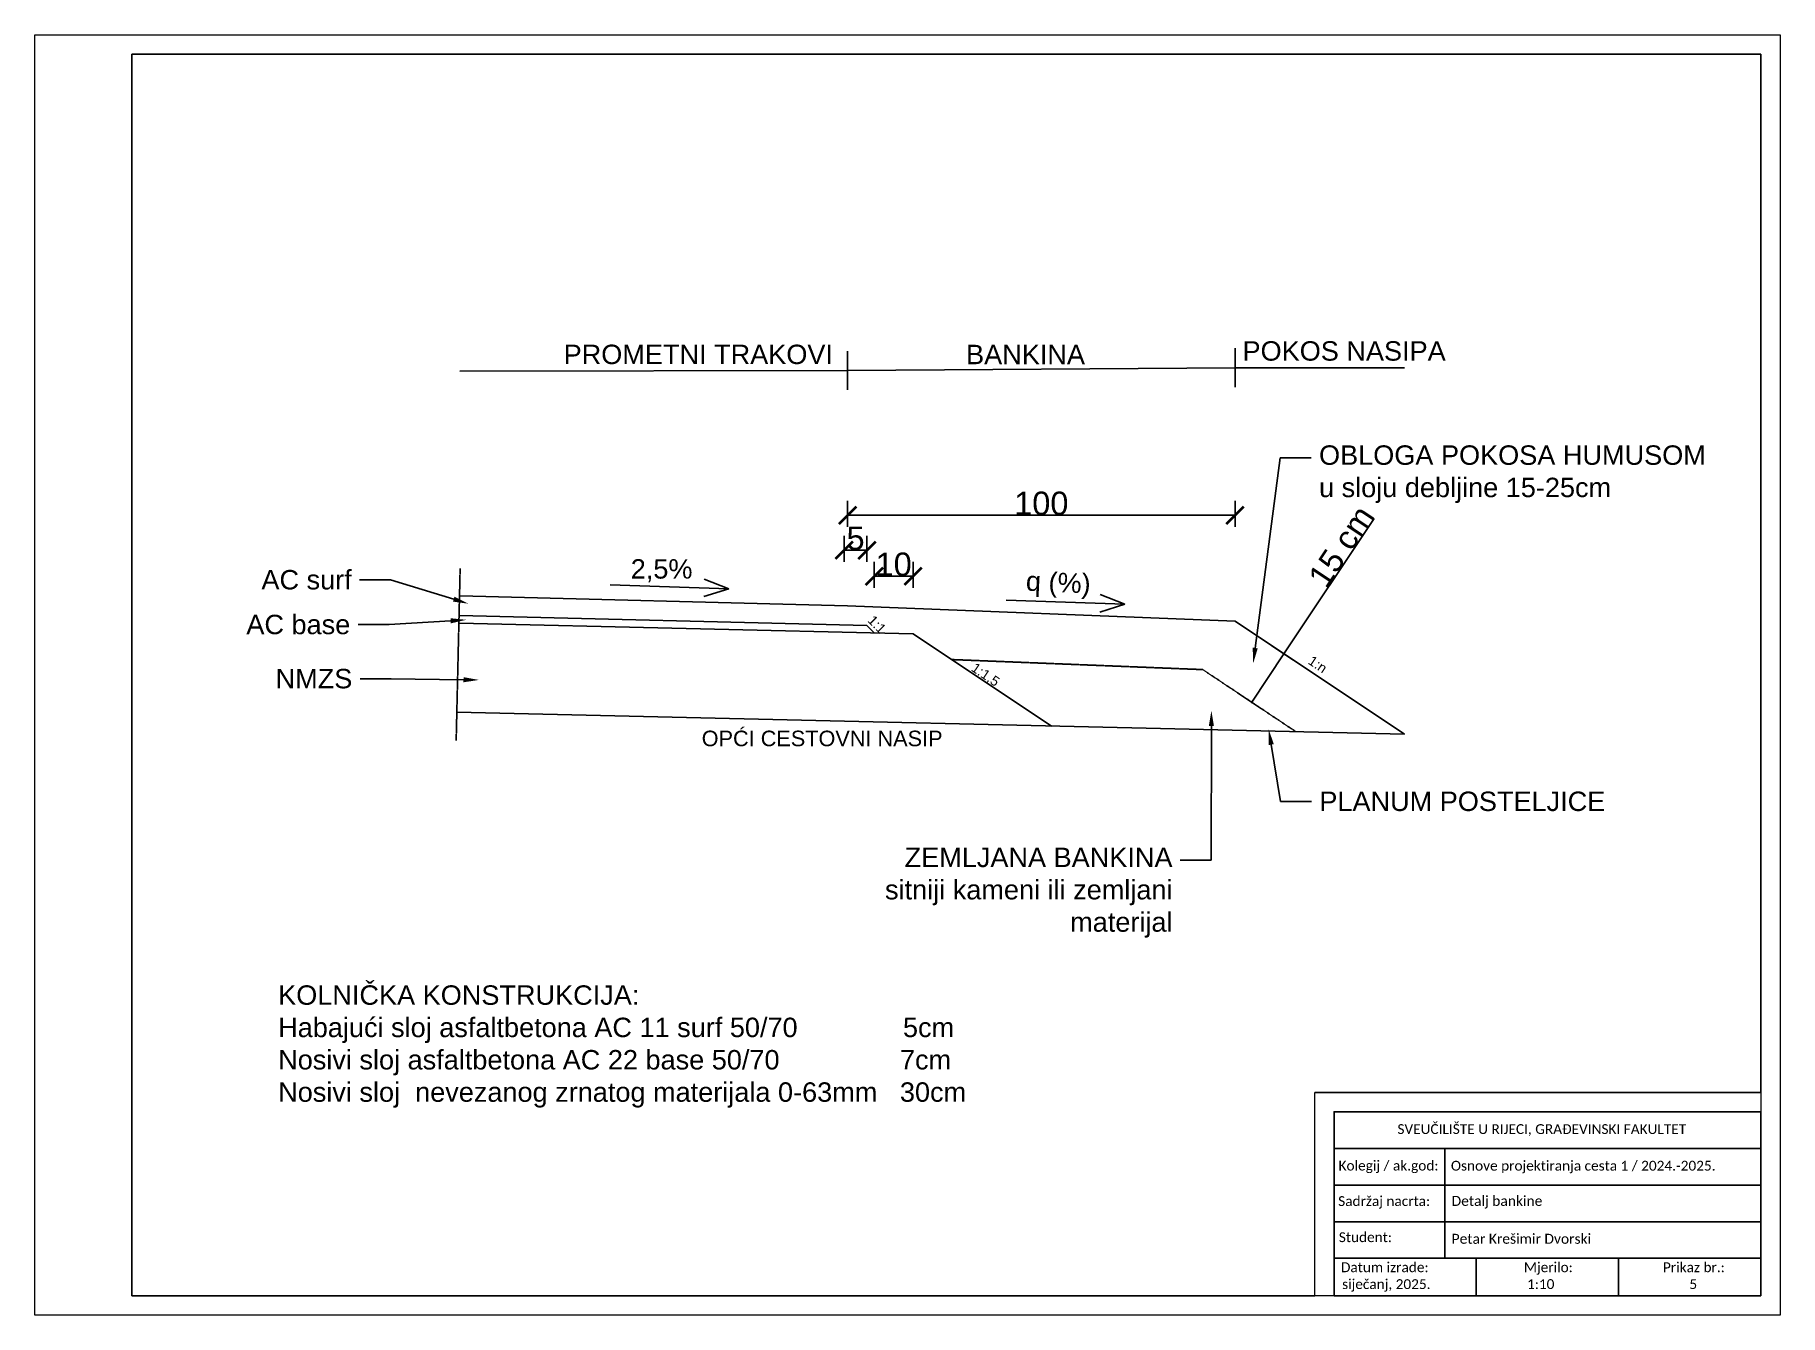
# Paper-space layout 'bankina' of a CAD drawing. Header units: millimetres. Extents: x 0 to 450, y 0 to 330.
# The model-space entities are those that its viewports show. They can reach past a viewport. Long polylines and large blocks are cut down to what shows.
import ezdxf
from ezdxf import colors
from ezdxf.entities.mleader import LeaderData, LeaderLine
from ezdxf.math import Vec2, Vec3

# ---------------------------------------------------------------- set-up
doc = ezdxf.new("R2010")
doc.units = ezdxf.units.MM
doc.header["$PDMODE"] = 35
doc.header["$PDSIZE"] = 5
doc.linetypes.add('ACAD_ISO02W100', pattern=[15, 12, -3])
doc.linetypes.add('DASHED', pattern=[19.05, 12.7, -6.35])
doc.layers.add('_Okvir i sastavnica', color=7, linetype='Continuous')
doc.layers.add('detalj', color=5, linetype='Continuous')
doc.layers.add('viewport', color=7, linetype='Continuous', plot=False)
doc.styles.add('Legend', font='calibri.ttf')
doc.styles.get("Standard").update_dxf_attribs({"font": 'arial.ttf'})
doc.dimstyles.new('Detalji', dxfattribs={"dimscale": 0.03, "dimtxt": 2, "dimasz": 1.5, "dimexe": 1.25, "dimexo": 0.625, "dimgap": 0, "dimtad": 1, "dimlfac": 100, "dimtxsty": 'Standard', "dimblk": 'ARCHTICK', "dimcen": 2, "dimazin": 0, "dimtfac": 1, "dimtmove": 0, "dimatfit": 3, "dimfxl": 1, "dimfxlon": 1, "dimarcsym": 0})

# ---------------------------------------------------------------- blocks, each defined once
blk = doc.blocks.new('_ArchTick')
at = {"color": 0, "linetype": 'ByBlock', "const_width": 0.15}
blk.add_lwpolyline([(-0.5, -0.5), (0.5, 0.5)], dxfattribs=at)
blk = doc.blocks.new('*D107')
at = {"layer": 'Defpoints', "color": 0, "lineweight": 18, "transparency": 16777216}
for p in [(6808.9124, 5215.4882), (6807.9132, 5215.2553), (6808.9124, 5215.2153)]:
    blk.add_point(p, dxfattribs=at)
at = {"layer": 'detalj', "color": 0, "lineweight": -2, "transparency": 16777216}
for p, q in [((6807.9132, 5215.4582), (6807.9132, 5215.5257)), ((6808.9124, 5215.4582), (6808.9124, 5215.5257)), ((6807.9132, 5215.4882), (6808.9124, 5215.4882))]:
    blk.add_line(p, q, dxfattribs=at)
at = {"layer": 'detalj', "color": 0, "lineweight": -2, "transparency": 16777216, "xscale": 0.045, "yscale": 0.045, "zscale": 0.045, "rotation": 180}
blk.add_blockref('_ArchTick', (6807.9132, 5215.4882), dxfattribs=at)
at = {"layer": 'detalj', "color": 0, "lineweight": -2, "transparency": 16777216, "xscale": 0.045, "yscale": 0.045, "zscale": 0.045}
blk.add_blockref('_ArchTick', (6808.9124, 5215.4882), dxfattribs=at)
at = {"layer": 'detalj', "color": 0, "transparency": 16777216, "insert": (6808.4128, 5215.5188), "char_height": 0.06, "attachment_point": 5}
blk.add_mtext('100', dxfattribs=at)
blk = doc.blocks.new('*D108')
at = {"layer": 'Defpoints', "color": 0, "lineweight": 18, "transparency": 16777216}
for p in [(6807.9044, 5215.3982), (6807.9044, 5215.2055), (6807.9632, 5215.204)]:
    blk.add_point(p, dxfattribs=at)
at = {"layer": 'detalj', "color": 0, "lineweight": -2, "transparency": 16777216}
for p, q in [((6807.9044, 5215.3682), (6807.9044, 5215.4357)), ((6807.9632, 5215.3682), (6807.9632, 5215.4357)), ((6807.9632, 5215.3982), (6807.9044, 5215.3982))]:
    blk.add_line(p, q, dxfattribs=at)
at = {"layer": 'detalj', "color": 0, "lineweight": -2, "transparency": 16777216, "xscale": 0.045, "yscale": 0.045, "zscale": 0.045, "rotation": 180}
blk.add_blockref('_ArchTick', (6807.9044, 5215.3982), dxfattribs=at)
at = {"layer": 'detalj', "color": 0, "lineweight": -2, "transparency": 16777216, "xscale": 0.045, "yscale": 0.045, "zscale": 0.045}
blk.add_blockref('_ArchTick', (6807.9632, 5215.3982), dxfattribs=at)
at = {"layer": 'detalj', "color": 0, "transparency": 16777216, "insert": (6807.9338, 5215.4287), "char_height": 0.06, "attachment_point": 5}
blk.add_mtext('5', dxfattribs=at)
blk = doc.blocks.new('*D109')
at = {"layer": 'Defpoints', "color": 0, "lineweight": 18, "transparency": 16777216}
for p in [(6808.0821, 5215.3312), (6807.9821, 5215.185), (6808.0821, 5215.1827)]:
    blk.add_point(p, dxfattribs=at)
at = {"layer": 'detalj', "color": 0, "lineweight": -2, "transparency": 16777216}
for p, q in [((6807.9821, 5215.3012), (6807.9821, 5215.3687)), ((6808.0821, 5215.3012), (6808.0821, 5215.3687)), ((6807.9821, 5215.3312), (6808.0821, 5215.3312))]:
    blk.add_line(p, q, dxfattribs=at)
at = {"layer": 'detalj', "color": 0, "lineweight": -2, "transparency": 16777216, "xscale": 0.045, "yscale": 0.045, "zscale": 0.045, "rotation": 180}
blk.add_blockref('_ArchTick', (6807.9821, 5215.3312), dxfattribs=at)
at = {"layer": 'detalj', "color": 0, "lineweight": -2, "transparency": 16777216, "xscale": 0.045, "yscale": 0.045, "zscale": 0.045}
blk.add_blockref('_ArchTick', (6808.0821, 5215.3312), dxfattribs=at)
at = {"layer": 'detalj', "color": 0, "transparency": 16777216, "insert": (6808.0321, 5215.3618), "char_height": 0.06, "attachment_point": 5}
blk.add_mtext('10', dxfattribs=at)
blk = doc.blocks.new('*D106')
at = {"layer": 'Defpoints', "color": 0, "lineweight": 18, "transparency": 16777216}
for p in [(6809.1016, 5215.0891), (6808.9552, 5215.0063), (6809.0184, 5214.9643)]:
    blk.add_point(p, dxfattribs=at)
at = {"layer": 'detalj', "color": 0, "lineweight": -2, "transparency": 16777216}
for p, q in [((6809.0385, 5215.1312), (6809.2709, 5215.4798)), ((6809.0634, 5215.1145), (6809.0072, 5215.152)), ((6808.9552, 5215.0063), (6809.0385, 5215.1312)), ((6808.9802, 5214.9897), (6808.924, 5215.0271))]:
    blk.add_line(p, q, dxfattribs=at)
at = {"layer": 'detalj', "color": 0, "lineweight": -2, "transparency": 16777216, "xscale": 0.006, "yscale": 0.006, "zscale": 0.006}
for p, rotation in [((6809.0385, 5215.1312), 56.30993247402022), ((6808.9552, 5215.0063), 236.3099324740203)]:
    blk.add_blockref('_ArchTick', p, dxfattribs=dict(at, rotation=rotation))
at = {"layer": 'detalj', "color": 0, "transparency": 16777216, "insert": (6809.1861, 5215.4079), "char_height": 0.06, "attachment_point": 5, "rotation": 56.3099}
blk.add_mtext('{\\fArial|b0|i0|c238|p34;15 cm}', dxfattribs=at)

msp = doc.modelspace()

# ---------------------------------------------------------------- linework, layer by layer
at = {"layer": 'detalj'}
for p, q in [((6807.91317, 5215.81162), (6807.91317, 5215.91162)), ((6808.91237, 5215.81876), (6808.91237, 5215.91876)), ((6806.91317, 5215.86005), (6807.91317, 5215.86162)), ((6807.91317, 5215.86162), (6808.91237, 5215.86876)), ((6808.91237, 5215.86876), (6809.34936, 5215.86876)), ((6807.60708, 5215.29912), (6807.54317, 5215.32385)), ((6807.91317, 5215.2553), (6806.91317, 5215.2803)), ((6807.91317, 5215.2553), (6806.91317, 5215.2803)), ((6807.30071, 5215.30902), (6807.60708, 5215.29912)), ((6807.54244, 5215.27855), (6807.60708, 5215.29912)), ((6808.62818, 5215.25923), (6808.56427, 5215.28396)), ((6807.96315, 5215.20403), (6806.91192, 5215.23031)), ((6808.91237, 5215.21533), (6807.91317, 5215.2553)), ((6808.32181, 5215.26913), (6808.62818, 5215.25923)), ((6808.56354, 5215.23866), (6808.62818, 5215.25923)), ((6808.08212, 5215.18268), (6806.91142, 5215.21032)), ((6807.96315, 5215.20403), (6807.98215, 5215.18504)), ((6808.08212, 5215.18268), (6808.43866, 5214.94498)), ((6808.91237, 5215.21533), (6809.34936, 5214.92401)), ((6809.34936, 5214.92401), (6806.90567, 5214.98039))]:
    msp.add_line(p, q, dxfattribs=at)
at = {"layer": 'detalj', "linetype": 'DASHED'}
msp.add_line((6806.904, 5214.90783), (6806.91423, 5215.35121), dxfattribs=at)
at = {"layer": 'detalj', "linetype": 'ACAD_ISO02W100'}
for q in [(6808.18149, 5215.11643), (6809.06924, 5214.93047)]:
    msp.add_line((6808.82917, 5215.09052), q, dxfattribs=at)

# ---------------------------------------------------------------- texts
at = {"layer": 'detalj', "attachment_point": 1}
for s, width, heights, insert, char_height in [('{\\fArial|b0|i0|c238|p34;PROMETNI TRAKOVI}', 0.7211227, [0], (6807.18104, 5215.92812), 0.05), ('{\\fArial|b0|i0|c238|p34;BANKINA}', 0.7211227, [0], (6808.21877, 5215.92779), 0.05), ('{\\fArial|b0|i0|c238|p34;POKOS NASIPA}', 0.7211227, [0], (6808.9316, 5215.93698), 0.05), ('2,5%', 0.0990132, [0], (6807.35415, 5215.37514), 0.05), ('{\\fArial|b0|i0|c238|p34;OPĆI CESTOVNI NASIP}', 0.7211227, [0], (6807.53713, 5214.93311), 0.04), ('\\A1;\\pxql;{\\fArial|b0|i0|c238|p34;KOLNIČKA KONSTRUKCIJA:\\P\\pq*;}Habajući sloj asfaltbetona AC 11 surf 50/70              5cm\\PNosivi sloj asfaltbetona AC 22 base 50/70                7cm\\PNosivi sloj  nevezanog zrnatog materijala 0-63mm   30cm', 1.8409581, [0.98531], (6806.44498, 5214.27654), 0.05)]:
    msp.add_mtext_dynamic_manual_height_columns(s, width=width, gutter_width=0.125, heights=heights, dxfattribs=dict(at, insert=insert, char_height=char_height))
at = {"layer": 'detalj'}
for s, width, insert, char_height, attachment_point, rotation in [('{\\fArial|b0|i0|c238|p34;q (%)}', 0.1960642, (6808.54125, 5215.33659), 0.05, 3, 357.35706), ('1:1', 0.0990132, (6807.9809, 5215.23293), 0.025, 1, 315), ('1:1,5', 0.0990132, (6808.24387, 5215.10976), 0.025, 1, 325.99676), ('1:n', 0.0990132, (6809.11238, 5215.12791), 0.025, 1, 325.99676)]:
    msp.add_mtext_dynamic_manual_height_columns(s, width=width, gutter_width=0.125, heights=[0], dxfattribs=dict(at, insert=insert, char_height=char_height, attachment_point=attachment_point, rotation=rotation))

# ---------------------------------------------------------------- dimensions: what is measured, and where the dimension line sits
for base, p1, p2, text, picture, middle in [((6808.91237, 5215.4882), (6807.91317, 5215.2553), (6808.91237, 5215.21533), '100', '*D107', (6808.41277, 5215.51883)), ((6807.90436, 5215.39818), (6807.96315, 5215.20403), (6807.90436, 5215.2055), '5', '*D108', (6807.93376, 5215.42869))]:
    dim = msp.add_linear_dim(base=base, p1=p1, p2=p2, text=text, dimstyle='Detalji', dxfattribs=at)
    dim.commit()
    dim.dimension.update_dxf_attribs({"geometry": picture, "text_midpoint": middle})
dim = msp.add_linear_dim(base=(6808.95525, 5215.00635), p1=(6809.10159, 5215.08906), p2=(6809.01838, 5214.96425), angle=236.30993, text='{\\fArial|b0|i0|c238|p34;15 cm}', dimstyle='Detalji', override={"dimtxt": 2, "dimasz": 0.2}, dxfattribs=at)
dim.commit()
dim.dimension.update_dxf_attribs({"geometry": '*D106', "text_midpoint": (6809.2116, 5215.39088), "dimtype": 161})
dim = msp.add_linear_dim(base=(6808.08212, 5215.33121), p1=(6807.98215, 5215.18504), p2=(6808.08212, 5215.18268), dimstyle='Detalji', dxfattribs=at)
dim.commit()
dim.dimension.update_dxf_attribs({"geometry": '*D109', "text_midpoint": (6808.03213, 5215.36184)})

# ---------------------------------------------------------------- leaders
ml = msp.add_multileader_mtext('Standard', dxfattribs=at)
ml.set_content('OBLOGA POKOSA HUMUSOM\\Pu sloju debljine 15-25cm', color=256)
ml.set_leader_properties()
ml.build(insert=Vec2(0, 0))
ml.multileader.update_dxf_attribs({"arrow_head_size": 0.04})
ctx = ml.context
ctx.base_point, ctx.char_height, ctx.arrow_head_size, ctx.landing_gap_size, ctx.plane_origin = Vec3(6809.10888, 5215.63613), 0.05, 0.04, 0.02, Vec3(6808.91149, 5215.17763)
notes = []
notes.append((ctx, [(0, (1, 1, 0), (6809.02888, 5215.63613), (1, 0), 0.08, [(0, [(6808.95913, 5215.10655)], 0, [])])]))
ctx.mtext.insert, ctx.mtext.flow_direction = Vec3(6809.12888, 5215.66848), 5
ml = msp.add_multileader_mtext('Standard', dxfattribs=at)
ml.set_content('AC surf', color=256)
ml.set_leader_properties()
ml.build(insert=Vec2(0, 0))
ml.multileader.update_dxf_attribs({"arrow_head_size": 0.04})
ctx = ml.context
ctx.base_point, ctx.char_height, ctx.arrow_head_size, ctx.landing_gap_size, ctx.plane_origin = Vec3(6806.37938, 5215.32181), 0.05, 0.04, 0.02, Vec3(6806.89936, 5215.31801)
ctx.text_align_type = 2
notes.append((ctx, [(0, (1, 1, 0), (6806.73468, 5215.32181), (-1, 0), 0.08, [(0, [(6806.93601, 5215.26037)], 0, [])])]))
ctx.mtext.insert, ctx.mtext.alignment, ctx.mtext.flow_direction = Vec3(6806.63468, 5215.34723), 3, 5
ml = msp.add_multileader_mtext('Standard', dxfattribs=at)
ml.set_content('AC base', color=256)
ml.set_leader_properties()
ml.build(insert=Vec2(0, 0))
ml.multileader.update_dxf_attribs({"arrow_head_size": 0.04})
ctx = ml.context
ctx.base_point, ctx.char_height, ctx.arrow_head_size, ctx.landing_gap_size, ctx.plane_origin = Vec3(6806.34588, 5215.20643), 0.05, 0.04, 0.02, Vec3(6807.0063, 5215.24852)
ctx.text_align_type = 2
notes.append((ctx, [(0, (1, 1, 0), (6806.73089, 5215.20643), (-1, 0), 0.08, [(0, [(6806.92972, 5215.21882)], 0, [])])]))
ctx.mtext.insert, ctx.mtext.alignment, ctx.mtext.flow_direction = Vec3(6806.63089, 5215.23186), 3, 5
ml = msp.add_multileader_mtext('Standard', dxfattribs=at)
ml.set_content('NMZS', color=256)
ml.set_leader_properties()
ml.build(insert=Vec2(0, 0))
ml.multileader.update_dxf_attribs({"arrow_head_size": 0.04})
ctx = ml.context
ctx.base_point, ctx.char_height, ctx.arrow_head_size, ctx.landing_gap_size, ctx.plane_origin = Vec3(6806.42726, 5215.06688), 0.05, 0.04, 0.02, Vec3(6807.05341, 5215.12546)
ctx.text_align_type = 2
notes.append((ctx, [(0, (1, 1, 0), (6806.73617, 5215.06688), (-1, 0), 0.08, [(0, [(6806.96292, 5215.06389)], 0, [])])]))
ctx.mtext.insert, ctx.mtext.alignment, ctx.mtext.flow_direction = Vec3(6806.63617, 5215.0923), 3, 5
ml = msp.add_multileader_mtext('Standard', dxfattribs=at)
ml.set_content('ZEMLJANA BANKINA\\Psitniji kameni ili zemljani materijal', color=256)
ml.set_leader_properties()
ml.build(insert=Vec2(0, 0))
ml.multileader.update_dxf_attribs({"arrow_head_size": 0.04})
ctx = ml.context
ctx.base_point, ctx.char_height, ctx.arrow_head_size, ctx.landing_gap_size, ctx.plane_origin = Vec3(6807.99659, 5214.5992), 0.05, 0.04, 0.02, Vec3(6809.05457, 5214.98554)
ctx.text_align_type = 2
notes.append((ctx, [(0, (1, 1, 0), (6808.85111, 5214.5992), (-1, 0), 0.08, [(0, [(6808.85134, 5214.98481)], 0, [])])]))
ctx.mtext.insert, ctx.mtext.width, ctx.mtext.alignment, ctx.mtext.flow_direction = Vec3(6808.75111, 5214.63155), 0.814161, 3, 5
ml = msp.add_multileader_mtext('Standard', dxfattribs=at)
ml.set_content('PLANUM POSTELJICE', color=256)
ml.set_leader_properties()
ml.build(insert=Vec2(0, 0))
ml.multileader.update_dxf_attribs({"arrow_head_size": 0.04})
ctx = ml.context
ctx.base_point, ctx.char_height, ctx.arrow_head_size, ctx.landing_gap_size, ctx.plane_origin = Vec3(6809.10968, 5214.75062), 0.05, 0.04, 0.02, Vec3(6808.99923, 5214.93655)
notes.append((ctx, [(0, (1, 1, 0), (6809.02968, 5214.75062), (1, 0), 0.08, [(0, [(6808.99923, 5214.93655)], 0, [])])]))
ctx.mtext.insert, ctx.mtext.flow_direction = Vec3(6809.12968, 5214.77605), 5
for ctx, leaders in notes:
    for number, flags, end, landing, length, lines in leaders:
        leader = LeaderData()
        leader.index, (leader.has_last_leader_line, leader.has_dogleg_vector, leader.attachment_direction) = number, flags
        leader.last_leader_point, leader.dogleg_vector, leader.dogleg_length = Vec3(end), Vec3(landing), length
        for number, points, colour, breaks in lines:
            line = LeaderLine()
            line.index, line.vertices, line.color, line.breaks = number, Vec3.list(points), colors.encode_raw_color(colour), breaks
            leader.lines.append(line)
        ctx.leaders.append(leader)

psp = doc.layouts.new('bankina')

# ---------------------------------------------------------------- linework, layer by layer
at = {"layer": '_Okvir i sastavnica', "lineweight": 18}
for p, q in [((0, 330), (450, 330)), ((0, 0), (0, 330)), ((450, 330), (450, 0)), ((25, 5), (25, 325)), ((25, 325), (445, 325)), ((445, 325), (445, 5)), ((330, 5), (330, 57.41)), ((445, 57.41), (330, 57.41)), ((445, 5), (25, 5)), ((450, 0), (0, 0))]:
    psp.add_line(p, q, dxfattribs=at)
at = {"layer": '_Okvir i sastavnica'}
for p, q in [((445, 52.41), (445, 5)), ((335, 42.96), (445, 42.96)), ((363.57, 42.96), (363.57, 14.64)), ((335, 33.52), (445, 33.52)), ((335, 24.08), (445, 24.08)), ((335, 14.64), (445, 14.64)), ((371.67, 14.64), (371.67, 5)), ((408.33, 14.64), (408.33, 5)), ((335, 5), (445, 5))]:
    psp.add_line(p, q, dxfattribs=at)
psp.add_lwpolyline([(335, 5), (335, 52.41), (445, 52.41)], dxfattribs=at)
at = {"layer": 'viewport', "lineweight": 18}
psp.add_lwpolyline([(25, 5), (330, 5), (330, 57.41), (445, 57.41), (445, 325), (25, 325), (25, 5)], close=True, dxfattribs=at)

# ---------------------------------------------------------------- texts
at = {"layer": '_Okvir i sastavnica', "style": 'Legend'}
for s, height, p in [('SVEUČILIŠTE U RIJECI, GRAĐEVINSKI FAKULTET', 2.5312, (351.33, 46.68)), ('Kolegij / ak.god:', 2.5312, (336.15, 37.27)), ('Osnove projektiranja cesta 1 / 2024.-2025.', 2.5312, (365.12, 37.24)), ('Sadržaj nacrta:', 2.5312, (336.05, 28.12)), ('Student:', 2.531, (336.22, 18.81)), ('Datum izrade:', 2.5312, (336.78, 11.06)), ('Mjerilo:', 2.531, (383.94, 11.06)), ('Prikaz br.:', 2.5312, (419.79, 11.06)), ('siječanj, 2025.', 2.5312, (337.07, 6.71)), ('1:10', 2.531, (384.75, 6.72)), ('5', 2.53, (426.6, 6.72))]:
    psp.add_text(s, height=height, dxfattribs=at).set_placement(p)
at = {"layer": '_Okvir i sastavnica', "char_height": 2.5312, "width": 73.6582, "attachment_point": 4, "style": 'Legend'}
for s, insert in [('{\\fCalibri|b0|i0|c238|p34;\\H1.012x;Detalj bankine}', (365.31, 29.09)), ('{\\fCalibri|b0|i0|c238|p34;\\H1.012x;Petar Krešimir Dvorski}', (365.31, 19.65))]:
    psp.add_mtext(s, dxfattribs=dict(at, insert=insert))

# ---------------------------------------------------------------- viewports
at = {"layer": 'viewport', "lineweight": 18}
vp = psp.add_viewport(center=(235, 165), size=(420, 320), view_center_point=(6808.16775, 5215.07662), view_height=3.1999982, dxfattribs=at)
vp.dxf.flags = 0x10000  # cut along an outline
vp.dxf.clipping_boundary_handle = psp.add_lwpolyline([(25, 5), (330, 5), (330, 57.41), (445, 57.41), (445, 325), (25, 325), (25, 5)], format="xyb", close=True, dxfattribs={"invisible": 1}).dxf.handle

doc.saveas('drawing.dxf')
